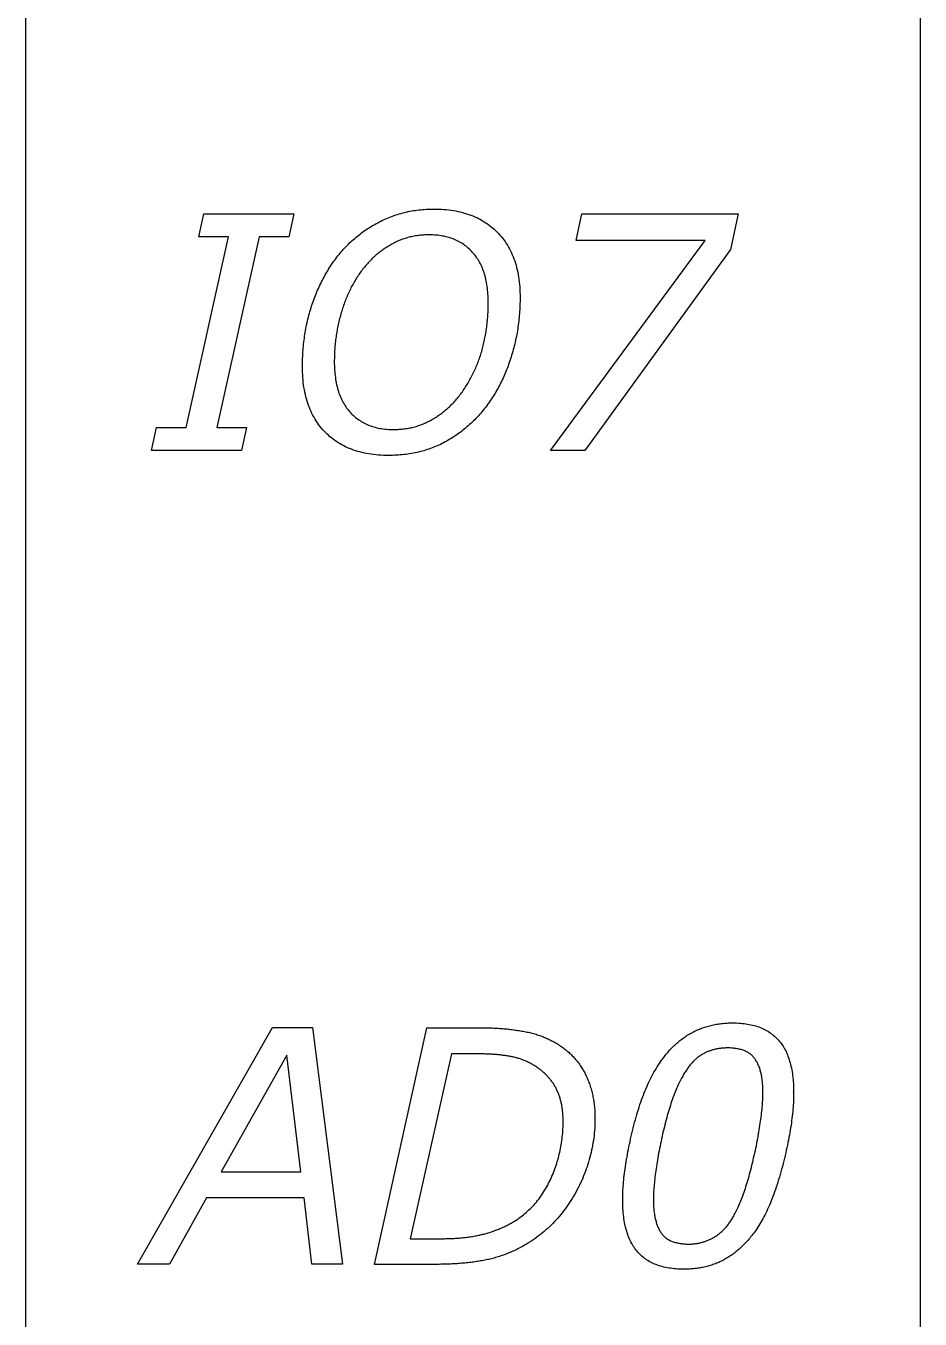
# Model space of a CAD drawing. Extents: x 0.1 to 3.8, y 0.1 to 10.9.
# Drawn here: x 0.062 to 1.938, y 5.494 to 8.206 of the extents above; entities that cross this region are included whole.
import ezdxf

# ---------------------------------------------------------------- set-up
doc = ezdxf.new("R2010")
doc.units = 0
doc.layers.add('CAPA_1', color=7, linetype='CONTINUOUS')

msp = doc.modelspace()

# ---------------------------------------------------------------- linework, layer by layer
at = {"layer": 'CAPA_1', "color": 7}
for points in [[(0.0621, 9.9379), (1.9379, 9.9379), (1.9379, 0.0621), (0.0621, 0.0621)], [(0.5143, 7.3151), (0.3259, 7.3151), (0.3364, 7.3634), (0.3987, 7.3634), (0.4875, 7.7631), (0.4252, 7.7631), (0.4357, 7.8114), (0.6241, 7.8114), (0.6136, 7.7631), (0.5513, 7.7631), (0.4626, 7.3634), (0.5248, 7.3634)], [(1.5401, 7.7371), (1.2348, 7.3151), (1.1623, 7.3151), (1.487, 7.7554), (1.2162, 7.7554), (1.2284, 7.8114), (1.5563, 7.8114)], [(1.0987, 7.6357)], [(0.7263, 5.6086), (0.6622, 5.6086), (0.6462, 5.7482), (0.4412, 5.7482), (0.3632, 5.6086), (0.2965, 5.6086), (0.5794, 6.1049), (0.6631, 6.1049)], [(0.6392, 5.8022), (0.6095, 6.0472), (0.4715, 5.8022)]]:
    msp.add_lwpolyline(points, close=True, dxfattribs=at)
for points in [[(0.8036, 7.7947), (0.807, 7.7965), (0.8104, 7.7981), (0.8138, 7.7997), (0.8172, 7.8013), (0.8207, 7.8027), (0.8241, 7.8042), (0.8276, 7.8055), (0.8312, 7.8069), (0.8347, 7.8081), (0.8382, 7.8093), (0.8418, 7.8105), (0.8454, 7.8116), (0.849, 7.8126), (0.8527, 7.8136), (0.8563, 7.8145), (0.86, 7.8154), (0.8637, 7.8162), (0.8674, 7.817), (0.8712, 7.8177), (0.8749, 7.8183), (0.8787, 7.8189), (0.8825, 7.8194), (0.8863, 7.8199), (0.8902, 7.8203), (0.894, 7.8207), (0.8979, 7.821), (0.9018, 7.8213), (0.9057, 7.8215), (0.9097, 7.8216), (0.9137, 7.8217), (0.9176, 7.8217)], [(0.9176, 7.8217), (0.9231, 7.8217), (0.9284, 7.8215), (0.9337, 7.8213), (0.9389, 7.8209), (0.944, 7.8205), (0.949, 7.8199), (0.954, 7.8192), (0.9589, 7.8185), (0.9637, 7.8176), (0.9684, 7.8167), (0.9731, 7.8156), (0.9777, 7.8145), (0.9822, 7.8132), (0.9867, 7.8119), (0.991, 7.8104), (0.9953, 7.8088), (0.9995, 7.8072), (1.0036, 7.8054), (1.0077, 7.8036), (1.0117, 7.8016), (1.0156, 7.7995), (1.0194, 7.7974), (1.0232, 7.7951), (1.0269, 7.7927), (1.0305, 7.7903), (1.034, 7.7877), (1.0374, 7.7851), (1.0408, 7.7823), (1.0441, 7.7794), (1.0473, 7.7765), (1.0505, 7.7734)], [(0.7168, 7.7234), (0.719, 7.7263), (0.7214, 7.7291), (0.7237, 7.7319), (0.7261, 7.7347), (0.7285, 7.7374), (0.731, 7.74), (0.7335, 7.7427), (0.736, 7.7453), (0.7386, 7.7478), (0.7412, 7.7504), (0.7438, 7.7529), (0.7464, 7.7553), (0.7491, 7.7577), (0.7519, 7.7601), (0.7546, 7.7624), (0.7574, 7.7647), (0.7603, 7.767), (0.7632, 7.7692), (0.7661, 7.7714), (0.769, 7.7736), (0.772, 7.7757), (0.775, 7.7777), (0.778, 7.7798), (0.7811, 7.7818), (0.7842, 7.7837), (0.7874, 7.7857), (0.7906, 7.7876), (0.7938, 7.7894), (0.797, 7.7912), (0.8003, 7.793), (0.8036, 7.7947)], [(0.9077, 7.7674), (0.9048, 7.7674), (0.9019, 7.7674), (0.899, 7.7672), (0.8961, 7.7671), (0.8932, 7.7669), (0.8904, 7.7666), (0.8876, 7.7663), (0.8848, 7.766), (0.882, 7.7656), (0.8792, 7.7652), (0.8765, 7.7647), (0.8737, 7.7642), (0.871, 7.7636), (0.8683, 7.763), (0.8656, 7.7623), (0.863, 7.7616), (0.8603, 7.7608), (0.8577, 7.76), (0.8551, 7.7592), (0.8525, 7.7583), (0.85, 7.7574), (0.8474, 7.7564), (0.8449, 7.7554), (0.8424, 7.7543), (0.8399, 7.7532), (0.8374, 7.752), (0.835, 7.7508), (0.8325, 7.7495), (0.8301, 7.7482), (0.8277, 7.7469), (0.8253, 7.7455)], [(0.9991, 7.7308), (0.9969, 7.7331), (0.9948, 7.7353), (0.9925, 7.7375), (0.9902, 7.7396), (0.9879, 7.7416), (0.9855, 7.7436), (0.983, 7.7455), (0.9805, 7.7473), (0.978, 7.749), (0.9753, 7.7506), (0.9727, 7.7522), (0.9699, 7.7537), (0.9671, 7.7551), (0.9643, 7.7564), (0.9614, 7.7577), (0.9585, 7.7589), (0.9555, 7.76), (0.9524, 7.761), (0.9493, 7.7619), (0.9461, 7.7628), (0.9429, 7.7636), (0.9397, 7.7644), (0.9363, 7.765), (0.9329, 7.7656), (0.9295, 7.7661), (0.926, 7.7665), (0.9225, 7.7668), (0.9189, 7.7671), (0.9152, 7.7673), (0.9115, 7.7674), (0.9077, 7.7674)], [(1.0505, 7.7734), (1.0536, 7.7702), (1.0565, 7.767), (1.0594, 7.7637), (1.0621, 7.7603), (1.0648, 7.7568), (1.0674, 7.7532), (1.0698, 7.7496), (1.0722, 7.7458), (1.0744, 7.742), (1.0766, 7.7381), (1.0786, 7.7341), (1.0806, 7.73), (1.0825, 7.7258), (1.0842, 7.7215), (1.0859, 7.7172), (1.0874, 7.7127), (1.0889, 7.7082), (1.0902, 7.7036), (1.0915, 7.6989), (1.0926, 7.6941), (1.0937, 7.6892), (1.0946, 7.6843), (1.0955, 7.6792), (1.0963, 7.6741), (1.0969, 7.6689), (1.0975, 7.6636), (1.0979, 7.6582), (1.0983, 7.6527), (1.0985, 7.6471), (1.0987, 7.6415), (1.0987, 7.6357)], [(0.8253, 7.7455), (0.823, 7.7441), (0.8206, 7.7426), (0.8183, 7.7411), (0.816, 7.7396), (0.8138, 7.7381), (0.8115, 7.7365), (0.8093, 7.7349), (0.8071, 7.7333), (0.8049, 7.7316), (0.8027, 7.7299), (0.8006, 7.7281), (0.7984, 7.7264), (0.7963, 7.7246), (0.7943, 7.7227), (0.7922, 7.7209), (0.7902, 7.719), (0.7881, 7.717), (0.7861, 7.7151), (0.7842, 7.7131), (0.7822, 7.711), (0.7803, 7.709), (0.7784, 7.7069), (0.7765, 7.7047), (0.7746, 7.7026), (0.7728, 7.7004), (0.7709, 7.6982), (0.7691, 7.6959), (0.7673, 7.6936), (0.7656, 7.6913), (0.7638, 7.6889), (0.7621, 7.6865)], [(1.032, 7.6265), (1.0319, 7.6308), (1.0318, 7.6351), (1.0317, 7.6393), (1.0314, 7.6435), (1.0311, 7.6476), (1.0307, 7.6516), (1.0303, 7.6556), (1.0298, 7.6595), (1.0292, 7.6633), (1.0285, 7.667), (1.0278, 7.6707), (1.027, 7.6744), (1.0262, 7.6779), (1.0253, 7.6814), (1.0243, 7.6849), (1.0232, 7.6882), (1.0221, 7.6915), (1.0209, 7.6948), (1.0196, 7.6979), (1.0183, 7.701), (1.0169, 7.7041), (1.0154, 7.707), (1.0139, 7.7099), (1.0123, 7.7128), (1.0106, 7.7155), (1.0088, 7.7182), (1.007, 7.7209), (1.0051, 7.7235), (1.0032, 7.726), (1.0012, 7.7284), (0.9991, 7.7308)], [(0.6615, 7.6181), (0.6628, 7.6219), (0.6641, 7.6257), (0.6654, 7.6294), (0.6667, 7.6331), (0.6681, 7.6368), (0.6696, 7.6405), (0.671, 7.6441), (0.6725, 7.6477), (0.6741, 7.6513), (0.6756, 7.6548), (0.6772, 7.6584), (0.6789, 7.6619), (0.6806, 7.6653), (0.6823, 7.6688), (0.684, 7.6722), (0.6858, 7.6756), (0.6876, 7.679), (0.6895, 7.6823), (0.6914, 7.6856), (0.6933, 7.6889), (0.6952, 7.6922), (0.6972, 7.6954), (0.6993, 7.6987), (0.7013, 7.7018), (0.7034, 7.705), (0.7056, 7.7081), (0.7077, 7.7113), (0.7099, 7.7143), (0.7122, 7.7174), (0.7145, 7.7204), (0.7168, 7.7234)], [(0.7621, 7.6865), (0.7605, 7.6842), (0.7589, 7.6818), (0.7573, 7.6793), (0.7557, 7.6769), (0.7542, 7.6744), (0.7527, 7.6719), (0.7512, 7.6694), (0.7497, 7.6668), (0.7483, 7.6642), (0.7469, 7.6616), (0.7455, 7.659), (0.7441, 7.6563), (0.7428, 7.6537), (0.7414, 7.651), (0.7402, 7.6482), (0.7389, 7.6455), (0.7376, 7.6427), (0.7364, 7.6399), (0.7352, 7.6371), (0.7341, 7.6342), (0.7329, 7.6314), (0.7318, 7.6285), (0.7307, 7.6255), (0.7296, 7.6226), (0.7286, 7.6196), (0.7276, 7.6166), (0.7266, 7.6136), (0.7256, 7.6105), (0.7247, 7.6075), (0.7237, 7.6044), (0.7228, 7.6012)], [(1.0182, 7.5231), (1.0191, 7.5262), (1.0199, 7.5292), (1.0208, 7.5323), (1.0215, 7.5354), (1.0223, 7.5385), (1.023, 7.5417), (1.0237, 7.5448), (1.0244, 7.548), (1.0251, 7.5512), (1.0257, 7.5544), (1.0263, 7.5577), (1.0268, 7.5609), (1.0273, 7.5642), (1.0278, 7.5675), (1.0283, 7.5708), (1.0288, 7.5741), (1.0292, 7.5775), (1.0296, 7.5808), (1.0299, 7.5842), (1.0302, 7.5877), (1.0305, 7.5911), (1.0308, 7.5945), (1.0311, 7.598), (1.0313, 7.6015), (1.0315, 7.605), (1.0316, 7.6085), (1.0317, 7.6121), (1.0318, 7.6156), (1.0319, 7.6192), (1.032, 7.6228), (1.032, 7.6265)], [(1.0987, 7.6357), (1.0987, 7.6316), (1.0986, 7.6274), (1.0985, 7.6233), (1.0984, 7.6191), (1.0982, 7.615), (1.098, 7.6109), (1.0978, 7.6068), (1.0975, 7.6027), (1.0971, 7.5986), (1.0968, 7.5945), (1.0963, 7.5904), (1.0959, 7.5864), (1.0954, 7.5823), (1.0949, 7.5783), (1.0943, 7.5743), (1.0937, 7.5702), (1.093, 7.5662), (1.0924, 7.5622), (1.0916, 7.5582), (1.0909, 7.5543), (1.0901, 7.5503), (1.0892, 7.5463), (1.0883, 7.5424), (1.0874, 7.5384), (1.0865, 7.5345), (1.0855, 7.5306), (1.0844, 7.5267), (1.0833, 7.5227), (1.0822, 7.5189), (1.0811, 7.515), (1.0799, 7.5111)], [(0.6424, 7.4911), (0.6424, 7.4955), (0.6424, 7.4999), (0.6425, 7.5042), (0.6427, 7.5085), (0.6429, 7.5128), (0.6431, 7.5171), (0.6433, 7.5214), (0.6436, 7.5256), (0.644, 7.5299), (0.6443, 7.5341), (0.6448, 7.5383), (0.6452, 7.5424), (0.6457, 7.5466), (0.6463, 7.5507), (0.6468, 7.5548), (0.6475, 7.5589), (0.6481, 7.563), (0.6488, 7.5671), (0.6496, 7.5711), (0.6503, 7.5751), (0.6511, 7.5791), (0.652, 7.5831), (0.6529, 7.5871), (0.6538, 7.591), (0.6548, 7.5949), (0.6558, 7.5989), (0.6569, 7.6027), (0.658, 7.6066), (0.6591, 7.6105), (0.6603, 7.6143), (0.6615, 7.6181)], [(0.7228, 7.6012), (0.722, 7.5981), (0.7211, 7.595), (0.7203, 7.5918), (0.7195, 7.5887), (0.7188, 7.5856), (0.718, 7.5824), (0.7173, 7.5793), (0.7167, 7.5761), (0.716, 7.5729), (0.7154, 7.5697), (0.7148, 7.5666), (0.7143, 7.5634), (0.7137, 7.5602), (0.7132, 7.557), (0.7128, 7.5538), (0.7123, 7.5506), (0.7119, 7.5473), (0.7115, 7.5441), (0.7112, 7.5409), (0.7108, 7.5376), (0.7105, 7.5344), (0.7103, 7.5312), (0.71, 7.5279), (0.7098, 7.5246), (0.7096, 7.5214), (0.7095, 7.5181), (0.7093, 7.5148), (0.7092, 7.5115), (0.7092, 7.5082), (0.7091, 7.5049), (0.7091, 7.5016)], [(0.9777, 7.4384), (0.9794, 7.4409), (0.9811, 7.4434), (0.9827, 7.4459), (0.9844, 7.4484), (0.986, 7.4509), (0.9876, 7.4535), (0.9891, 7.456), (0.9906, 7.4586), (0.9921, 7.4612), (0.9936, 7.4639), (0.9951, 7.4665), (0.9965, 7.4692), (0.9979, 7.4718), (0.9992, 7.4745), (1.0006, 7.4772), (1.0019, 7.48), (1.0032, 7.4827), (1.0044, 7.4855), (1.0056, 7.4883), (1.0068, 7.4911), (1.008, 7.4939), (1.0092, 7.4968), (1.0103, 7.4996), (1.0114, 7.5025), (1.0124, 7.5054), (1.0135, 7.5083), (1.0145, 7.5112), (1.0155, 7.5142), (1.0164, 7.5171), (1.0173, 7.5201), (1.0182, 7.5231)], [(0.6903, 7.3531), (0.6872, 7.3563), (0.6843, 7.3596), (0.6814, 7.3629), (0.6787, 7.3664), (0.6761, 7.3699), (0.6735, 7.3735), (0.6711, 7.3772), (0.6687, 7.3809), (0.6665, 7.3848), (0.6643, 7.3887), (0.6623, 7.3928), (0.6603, 7.3969), (0.6585, 7.4011), (0.6568, 7.4054), (0.6551, 7.4097), (0.6536, 7.4142), (0.6521, 7.4187), (0.6508, 7.4233), (0.6495, 7.428), (0.6484, 7.4328), (0.6473, 7.4377), (0.6464, 7.4427), (0.6455, 7.4477), (0.6448, 7.4528), (0.6441, 7.4581), (0.6436, 7.4634), (0.6432, 7.4687), (0.6428, 7.4742), (0.6426, 7.4798), (0.6424, 7.4854), (0.6424, 7.4911)], [(0.7091, 7.5016), (0.7091, 7.4972), (0.7092, 7.4929), (0.7094, 7.4886), (0.7096, 7.4844), (0.7099, 7.4803), (0.7103, 7.4762), (0.7108, 7.4722), (0.7113, 7.4683), (0.7118, 7.4644), (0.7125, 7.4606), (0.7132, 7.4569), (0.714, 7.4532), (0.7148, 7.4496), (0.7157, 7.4461), (0.7167, 7.4426), (0.7178, 7.4392), (0.7189, 7.4358), (0.7201, 7.4326), (0.7213, 7.4294), (0.7227, 7.4262), (0.724, 7.4231), (0.7255, 7.4201), (0.727, 7.4172), (0.7286, 7.4143), (0.7303, 7.4115), (0.732, 7.4087), (0.7338, 7.406), (0.7357, 7.4034), (0.7376, 7.4009), (0.7396, 7.3984), (0.7417, 7.396)], [(1.0799, 7.5111), (1.0787, 7.5072), (1.0774, 7.5034), (1.0761, 7.4996), (1.0748, 7.4959), (1.0735, 7.4921), (1.0721, 7.4884), (1.0706, 7.4847), (1.0692, 7.4811), (1.0677, 7.4775), (1.0662, 7.4739), (1.0646, 7.4703), (1.063, 7.4668), (1.0614, 7.4633), (1.0597, 7.4598), (1.058, 7.4564), (1.0562, 7.453), (1.0545, 7.4496), (1.0527, 7.4463), (1.0508, 7.4429), (1.0489, 7.4397), (1.047, 7.4364), (1.0451, 7.4332), (1.0431, 7.43), (1.041, 7.4268), (1.039, 7.4237), (1.0369, 7.4205), (1.0348, 7.4175), (1.0326, 7.4144), (1.0304, 7.4114), (1.0282, 7.4084), (1.0259, 7.4054)], [(0.9154, 7.381), (0.9178, 7.3824), (0.9201, 7.3838), (0.9225, 7.3853), (0.9248, 7.3868), (0.927, 7.3883), (0.9293, 7.3899), (0.9315, 7.3915), (0.9337, 7.3931), (0.9359, 7.3947), (0.9381, 7.3964), (0.9402, 7.3981), (0.9423, 7.3999), (0.9444, 7.4016), (0.9465, 7.4034), (0.9485, 7.4053), (0.9505, 7.4071), (0.9525, 7.409), (0.9544, 7.4109), (0.9564, 7.4129), (0.9583, 7.4148), (0.9602, 7.4169), (0.962, 7.4189), (0.9639, 7.421), (0.9657, 7.4231), (0.9675, 7.4252), (0.9692, 7.4273), (0.971, 7.4295), (0.9727, 7.4317), (0.9744, 7.434), (0.976, 7.4363), (0.9777, 7.4386)], [(0.9777, 7.4386), (0.9777, 7.4384)], [(1.0259, 7.4054), (1.0235, 7.4024), (1.0211, 7.3995), (1.0187, 7.3965), (1.0163, 7.3936), (1.0138, 7.3908), (1.0113, 7.388), (1.0087, 7.3852), (1.0061, 7.3825), (1.0035, 7.3798), (1.0009, 7.3772), (0.9982, 7.3746), (0.9955, 7.3721), (0.9928, 7.3695), (0.99, 7.3671), (0.9872, 7.3646), (0.9844, 7.3623), (0.9816, 7.3599), (0.9787, 7.3576), (0.9758, 7.3554), (0.9728, 7.3531), (0.9698, 7.351), (0.9668, 7.3488), (0.9638, 7.3467), (0.9607, 7.3447), (0.9576, 7.3427), (0.9545, 7.3407), (0.9513, 7.3388), (0.9481, 7.3369), (0.9449, 7.335), (0.9417, 7.3332), (0.9384, 7.3315)], [(0.7417, 7.396), (0.7438, 7.3936), (0.746, 7.3914), (0.7483, 7.3892), (0.7506, 7.3871), (0.753, 7.3851), (0.7554, 7.3831), (0.7579, 7.3813), (0.7604, 7.3795), (0.763, 7.3778), (0.7656, 7.3761), (0.7683, 7.3746), (0.7711, 7.3731), (0.7739, 7.3717), (0.7767, 7.3703), (0.7796, 7.3691), (0.7826, 7.3679), (0.7856, 7.3668), (0.7887, 7.3657), (0.7918, 7.3648), (0.795, 7.3639), (0.7983, 7.3631), (0.8015, 7.3624), (0.8049, 7.3617), (0.8083, 7.3612), (0.8118, 7.3607), (0.8153, 7.3602), (0.8188, 7.3599), (0.8225, 7.3596), (0.8261, 7.3594), (0.8299, 7.3593), (0.8336, 7.3593)], [(0.8336, 7.3593), (0.8365, 7.3593), (0.8394, 7.3594), (0.8423, 7.3595), (0.8451, 7.3597), (0.848, 7.3599), (0.8508, 7.3601), (0.8536, 7.3604), (0.8563, 7.3607), (0.8591, 7.3611), (0.8618, 7.3615), (0.8646, 7.362), (0.8673, 7.3625), (0.87, 7.3631), (0.8726, 7.3637), (0.8753, 7.3644), (0.8779, 7.3651), (0.8805, 7.3658), (0.8831, 7.3666), (0.8857, 7.3674), (0.8883, 7.3683), (0.8908, 7.3692), (0.8934, 7.3702), (0.8959, 7.3712), (0.8984, 7.3723), (0.9009, 7.3734), (0.9033, 7.3745), (0.9058, 7.3757), (0.9082, 7.377), (0.9106, 7.3782), (0.913, 7.3796), (0.9154, 7.381)], [(0.8231, 7.3048), (0.8177, 7.3049), (0.8123, 7.305), (0.807, 7.3053), (0.8018, 7.3056), (0.7967, 7.3061), (0.7916, 7.3066), (0.7866, 7.3073), (0.7817, 7.308), (0.7769, 7.3089), (0.7722, 7.3098), (0.7675, 7.3109), (0.7629, 7.3121), (0.7584, 7.3133), (0.7539, 7.3147), (0.7496, 7.3161), (0.7453, 7.3177), (0.7411, 7.3193), (0.7369, 7.3211), (0.7329, 7.323), (0.7289, 7.3249), (0.725, 7.327), (0.7212, 7.3291), (0.7174, 7.3314), (0.7138, 7.3338), (0.7102, 7.3362), (0.7067, 7.3388), (0.7032, 7.3415), (0.6999, 7.3442), (0.6966, 7.3471), (0.6934, 7.3501), (0.6903, 7.3531)], [(0.9384, 7.3315), (0.9351, 7.3298), (0.9317, 7.3281), (0.9284, 7.3266), (0.925, 7.325), (0.9216, 7.3236), (0.9181, 7.3222), (0.9147, 7.3208), (0.9112, 7.3195), (0.9076, 7.3182), (0.9041, 7.317), (0.9005, 7.3159), (0.8969, 7.3148), (0.8932, 7.3138), (0.8896, 7.3128), (0.8859, 7.3119), (0.8822, 7.3111), (0.8784, 7.3102), (0.8746, 7.3095), (0.8708, 7.3088), (0.867, 7.3082), (0.8632, 7.3076), (0.8593, 7.3071), (0.8554, 7.3066), (0.8514, 7.3062), (0.8475, 7.3058), (0.8435, 7.3055), (0.8395, 7.3053), (0.8354, 7.3051), (0.8313, 7.3049), (0.8272, 7.3048), (0.8231, 7.3048)], [(0.9218, 5.6084), (0.7934, 5.6084), (0.9033, 6.1047), (1.0138, 6.1047)], [(1.0138, 6.1047), (1.0171, 6.1047), (1.0204, 6.1047), (1.0237, 6.1046), (1.027, 6.1046), (1.0302, 6.1045), (1.0334, 6.1044), (1.0367, 6.1043), (1.0398, 6.1042), (1.043, 6.104), (1.0462, 6.1039), (1.0493, 6.1037), (1.0524, 6.1035), (1.0555, 6.1033), (1.0586, 6.103), (1.0617, 6.1028), (1.0647, 6.1025), (1.0677, 6.1023), (1.0707, 6.102), (1.0737, 6.1016), (1.0767, 6.1013), (1.0796, 6.101), (1.0825, 6.1006), (1.0854, 6.1002), (1.0883, 6.0998), (1.0912, 6.0994), (1.094, 6.099), (1.0969, 6.0985), (1.0997, 6.098), (1.1025, 6.0976), (1.1052, 6.0971), (1.108, 6.0965)], [(1.4612, 6.0954), (1.4636, 6.0967), (1.466, 6.0978), (1.4684, 6.099), (1.4709, 6.1001), (1.4734, 6.1012), (1.4759, 6.1022), (1.4784, 6.1032), (1.4809, 6.1041), (1.4835, 6.105), (1.4861, 6.1059), (1.4887, 6.1067), (1.4913, 6.1075), (1.4939, 6.1082), (1.4966, 6.1089), (1.4993, 6.1096), (1.502, 6.1102), (1.5047, 6.1108), (1.5074, 6.1113), (1.5102, 6.1118), (1.513, 6.1123), (1.5158, 6.1127), (1.5186, 6.1131), (1.5214, 6.1135), (1.5243, 6.1138), (1.5272, 6.114), (1.5301, 6.1142), (1.533, 6.1144), (1.5359, 6.1146), (1.5389, 6.1147), (1.5419, 6.1147), (1.5449, 6.1147)], [(1.5449, 6.1147), (1.549, 6.1147), (1.553, 6.1146), (1.557, 6.1144), (1.561, 6.1141), (1.5648, 6.1138), (1.5686, 6.1134), (1.5723, 6.1129), (1.576, 6.1123), (1.5795, 6.1117), (1.583, 6.111), (1.5865, 6.1102), (1.5899, 6.1093), (1.5932, 6.1083), (1.5964, 6.1073), (1.5996, 6.1062), (1.6027, 6.1051), (1.6057, 6.1038), (1.6087, 6.1025), (1.6116, 6.1011), (1.6144, 6.0996), (1.6172, 6.0981), (1.6198, 6.0964), (1.6225, 6.0947), (1.625, 6.0929), (1.6275, 6.0911), (1.6299, 6.0892), (1.6323, 6.0872), (1.6346, 6.0851), (1.6368, 6.0829), (1.6389, 6.0807), (1.641, 6.0784)], [(1.108, 6.0965), (1.1107, 6.0961), (1.1135, 6.0955), (1.1162, 6.095), (1.1189, 6.0944), (1.1216, 6.0938), (1.1243, 6.0931), (1.1269, 6.0924), (1.1296, 6.0917), (1.1322, 6.0909), (1.1348, 6.0901), (1.1374, 6.0892), (1.14, 6.0884), (1.1426, 6.0874), (1.1451, 6.0865), (1.1477, 6.0855), (1.1502, 6.0844), (1.1527, 6.0834), (1.1552, 6.0823), (1.1577, 6.0811), (1.1601, 6.08), (1.1626, 6.0787), (1.165, 6.0775), (1.1674, 6.0762), (1.1698, 6.0749), (1.1722, 6.0735), (1.1746, 6.0721), (1.1769, 6.0707), (1.1793, 6.0692), (1.1816, 6.0677), (1.1839, 6.0661), (1.1862, 6.0646)], [(1.3957, 6.0365), (1.3976, 6.039), (1.3995, 6.0416), (1.4014, 6.044), (1.4033, 6.0465), (1.4052, 6.0489), (1.4071, 6.0512), (1.4091, 6.0535), (1.4111, 6.0557), (1.4131, 6.058), (1.4151, 6.0601), (1.4171, 6.0622), (1.4192, 6.0643), (1.4212, 6.0664), (1.4233, 6.0683), (1.4254, 6.0703), (1.4275, 6.0722), (1.4296, 6.074), (1.4318, 6.0759), (1.4339, 6.0776), (1.4361, 6.0794), (1.4383, 6.081), (1.4405, 6.0827), (1.4428, 6.0843), (1.445, 6.0858), (1.4473, 6.0873), (1.4495, 6.0888), (1.4518, 6.0902), (1.4541, 6.0916), (1.4565, 6.0929), (1.4588, 6.0942), (1.4612, 6.0954)], [(1.641, 6.0784), (1.643, 6.076), (1.6449, 6.0736), (1.6468, 6.0711), (1.6486, 6.0685), (1.6504, 6.0658), (1.652, 6.0631), (1.6536, 6.0602), (1.6552, 6.0573), (1.6567, 6.0543), (1.6581, 6.0513), (1.6594, 6.0481), (1.6607, 6.0449), (1.6619, 6.0416), (1.6631, 6.0383), (1.6642, 6.0348), (1.6652, 6.0313), (1.6661, 6.0277), (1.667, 6.024), (1.6679, 6.0202), (1.6686, 6.0164), (1.6693, 6.0125), (1.6699, 6.0085), (1.6705, 6.0044), (1.671, 6.0003), (1.6714, 5.996), (1.6718, 5.9917), (1.6721, 5.9874), (1.6723, 5.9829), (1.6725, 5.9784), (1.6726, 5.9737), (1.6726, 5.969)], [(1.0074, 6.0498), (0.9547, 6.0498), (0.8685, 5.6622), (0.9346, 5.6622)], [(1.0818, 6.0437), (1.0799, 6.0441), (1.0779, 6.0445), (1.076, 6.0448), (1.0739, 6.0452), (1.0719, 6.0455), (1.0698, 6.0458), (1.0677, 6.0462), (1.0656, 6.0465), (1.0634, 6.0467), (1.0612, 6.047), (1.059, 6.0473), (1.0567, 6.0475), (1.0544, 6.0478), (1.0521, 6.048), (1.0497, 6.0482), (1.0473, 6.0484), (1.0449, 6.0486), (1.0424, 6.0488), (1.0399, 6.0489), (1.0374, 6.0491), (1.0348, 6.0492), (1.0322, 6.0493), (1.0296, 6.0494), (1.0269, 6.0495), (1.0242, 6.0496), (1.0215, 6.0497), (1.0187, 6.0497), (1.0159, 6.0498), (1.0131, 6.0498), (1.0103, 6.0498), (1.0074, 6.0498)], [(1.1862, 6.0646), (1.1884, 6.063), (1.1905, 6.0614), (1.1926, 6.0598), (1.1947, 6.0582), (1.1967, 6.0565), (1.1987, 6.0548), (1.2007, 6.0531), (1.2026, 6.0514), (1.2045, 6.0496), (1.2064, 6.0477), (1.2082, 6.0459), (1.21, 6.044), (1.2118, 6.0421), (1.2135, 6.0402), (1.2152, 6.0382), (1.2169, 6.0362), (1.2185, 6.0342), (1.2201, 6.0321), (1.2217, 6.03), (1.2233, 6.0279), (1.2248, 6.0257), (1.2262, 6.0236), (1.2277, 6.0213), (1.2291, 6.0191), (1.2304, 6.0168), (1.2318, 6.0145), (1.2331, 6.0122), (1.2343, 6.0098), (1.2356, 6.0074), (1.2368, 6.005), (1.238, 6.0025)], [(1.5343, 6.0623), (1.5323, 6.0623), (1.5304, 6.0622), (1.5284, 6.0621), (1.5265, 6.062), (1.5246, 6.0619), (1.5227, 6.0617), (1.5208, 6.0616), (1.519, 6.0613), (1.5171, 6.0611), (1.5153, 6.0608), (1.5134, 6.0605), (1.5116, 6.0602), (1.5098, 6.0598), (1.5081, 6.0594), (1.5063, 6.059), (1.5045, 6.0585), (1.5028, 6.0581), (1.5011, 6.0576), (1.4994, 6.057), (1.4977, 6.0564), (1.496, 6.0558), (1.4943, 6.0552), (1.4927, 6.0546), (1.4911, 6.0539), (1.4894, 6.0532), (1.4878, 6.0524), (1.4862, 6.0517), (1.4847, 6.0509), (1.4831, 6.05), (1.4816, 6.0492), (1.48, 6.0483)], [(1.5918, 6.0386), (1.5907, 6.0401), (1.5896, 6.0415), (1.5885, 6.0429), (1.5873, 6.0443), (1.586, 6.0456), (1.5847, 6.0469), (1.5833, 6.0481), (1.5819, 6.0492), (1.5804, 6.0503), (1.5788, 6.0514), (1.5772, 6.0524), (1.5756, 6.0534), (1.5739, 6.0543), (1.5722, 6.0551), (1.5704, 6.056), (1.5685, 6.0567), (1.5666, 6.0574), (1.5646, 6.0581), (1.5626, 6.0587), (1.5606, 6.0593), (1.5584, 6.0598), (1.5563, 6.0603), (1.554, 6.0607), (1.5518, 6.0611), (1.5494, 6.0614), (1.547, 6.0617), (1.5446, 6.0619), (1.5421, 6.062), (1.5396, 6.0622), (1.537, 6.0622), (1.5343, 6.0623)], [(1.137, 6.0197), (1.1354, 6.0208), (1.1337, 6.022), (1.132, 6.0231), (1.1303, 6.0241), (1.1286, 6.0252), (1.1269, 6.0262), (1.1252, 6.0272), (1.1235, 6.0282), (1.1217, 6.0291), (1.12, 6.03), (1.1182, 6.0309), (1.1165, 6.0318), (1.1147, 6.0327), (1.113, 6.0335), (1.1112, 6.0343), (1.1094, 6.0351), (1.1076, 6.0358), (1.1058, 6.0365), (1.104, 6.0372), (1.1022, 6.0379), (1.1004, 6.0386), (1.0986, 6.0392), (1.0967, 6.0398), (1.0949, 6.0404), (1.093, 6.0409), (1.0912, 6.0414), (1.0893, 6.0419), (1.0874, 6.0424), (1.0856, 6.0429), (1.0837, 6.0433), (1.0818, 6.0437)], [(1.336, 5.8942), (1.3375, 5.9), (1.3389, 5.9057), (1.3405, 5.9114), (1.342, 5.9169), (1.3436, 5.9224), (1.3452, 5.9278), (1.3469, 5.9331), (1.3485, 5.9384), (1.3502, 5.9435), (1.352, 5.9486), (1.3537, 5.9536), (1.3555, 5.9585), (1.3574, 5.9634), (1.3592, 5.9681), (1.3611, 5.9728), (1.3631, 5.9774), (1.365, 5.9819), (1.367, 5.9863), (1.369, 5.9907), (1.3711, 5.9949), (1.3732, 5.9991), (1.3753, 6.0032), (1.3774, 6.0072), (1.3796, 6.0112), (1.3818, 6.015), (1.3841, 6.0188), (1.3863, 6.0225), (1.3886, 6.0261), (1.391, 6.0297), (1.3933, 6.0331), (1.3957, 6.0365)], [(1.48, 6.0483), (1.4785, 6.0473), (1.477, 6.0464), (1.4755, 6.0454), (1.4741, 6.0443), (1.4726, 6.0432), (1.4711, 6.0421), (1.4697, 6.0409), (1.4682, 6.0396), (1.4668, 6.0383), (1.4654, 6.037), (1.464, 6.0357), (1.4625, 6.0342), (1.4611, 6.0328), (1.4597, 6.0313), (1.4584, 6.0297), (1.457, 6.0281), (1.4556, 6.0265), (1.4542, 6.0248), (1.4529, 6.0231), (1.4515, 6.0213), (1.4502, 6.0195), (1.4489, 6.0177), (1.4475, 6.0158), (1.4462, 6.0138), (1.4449, 6.0118), (1.4436, 6.0098), (1.4423, 6.0077), (1.441, 6.0056), (1.4398, 6.0034), (1.4385, 6.0012), (1.4372, 5.9989)], [(1.6081, 5.9702), (1.6081, 5.9731), (1.608, 5.9759), (1.6079, 5.9787), (1.6078, 5.9814), (1.6077, 5.9841), (1.6075, 5.9867), (1.6073, 5.9893), (1.607, 5.9919), (1.6067, 5.9944), (1.6064, 5.9968), (1.606, 5.9993), (1.6056, 6.0016), (1.6052, 6.004), (1.6048, 6.0063), (1.6043, 6.0085), (1.6037, 6.0107), (1.6032, 6.0129), (1.6026, 6.015), (1.602, 6.0171), (1.6013, 6.0191), (1.6006, 6.0211), (1.5999, 6.023), (1.5991, 6.0249), (1.5983, 6.0268), (1.5975, 6.0286), (1.5966, 6.0304), (1.5957, 6.0321), (1.5948, 6.0338), (1.5938, 6.0354), (1.5928, 6.037), (1.5918, 6.0386)], [(1.176, 5.9737), (1.1752, 5.9755), (1.1743, 5.9773), (1.1734, 5.979), (1.1725, 5.9807), (1.1715, 5.9824), (1.1705, 5.9841), (1.1695, 5.9857), (1.1685, 5.9874), (1.1674, 5.989), (1.1664, 5.9906), (1.1652, 5.9922), (1.1641, 5.9937), (1.1629, 5.9953), (1.1617, 5.9968), (1.1605, 5.9983), (1.1592, 5.9998), (1.158, 6.0013), (1.1566, 6.0027), (1.1553, 6.0041), (1.1539, 6.0055), (1.1525, 6.0069), (1.1511, 6.0083), (1.1497, 6.0096), (1.1482, 6.011), (1.1467, 6.0123), (1.1451, 6.0135), (1.1436, 6.0148), (1.142, 6.0161), (1.1404, 6.0173), (1.1387, 6.0185), (1.137, 6.0197)], [(1.238, 6.0025), (1.2391, 6.0001), (1.2402, 5.9976), (1.2412, 5.9951), (1.2423, 5.9925), (1.2433, 5.99), (1.2442, 5.9874), (1.2451, 5.9847), (1.246, 5.9821), (1.2468, 5.9794), (1.2476, 5.9767), (1.2484, 5.974), (1.2491, 5.9712), (1.2498, 5.9684), (1.2505, 5.9656), (1.2511, 5.9628), (1.2516, 5.9599), (1.2522, 5.9571), (1.2527, 5.9541), (1.2532, 5.9512), (1.2536, 5.9482), (1.254, 5.9452), (1.2543, 5.9422), (1.2546, 5.9392), (1.2549, 5.9361), (1.2552, 5.933), (1.2554, 5.9299), (1.2555, 5.9267), (1.2557, 5.9236), (1.2558, 5.9204), (1.2558, 5.9171), (1.2558, 5.9139)], [(1.4372, 5.9989), (1.4358, 5.9962), (1.4344, 5.9935), (1.4329, 5.9906), (1.4315, 5.9877), (1.4301, 5.9847), (1.4287, 5.9816), (1.4273, 5.9784), (1.426, 5.9751), (1.4246, 5.9717), (1.4232, 5.9683), (1.4219, 5.9648), (1.4205, 5.9612), (1.4192, 5.9575), (1.4179, 5.9537), (1.4166, 5.9498), (1.4153, 5.9459), (1.414, 5.9419), (1.4127, 5.9377), (1.4114, 5.9335), (1.4101, 5.9293), (1.4088, 5.9249), (1.4076, 5.9204), (1.4063, 5.9159), (1.4051, 5.9113), (1.4039, 5.9066), (1.4027, 5.9018), (1.4014, 5.8969), (1.4002, 5.892), (1.399, 5.8869), (1.3978, 5.8818), (1.3967, 5.8766)], [(1.1891, 5.9084), (1.1891, 5.9109), (1.189, 5.9133), (1.189, 5.9157), (1.1889, 5.9181), (1.1887, 5.9204), (1.1886, 5.9227), (1.1884, 5.9251), (1.1882, 5.9273), (1.188, 5.9296), (1.1877, 5.9318), (1.1874, 5.9341), (1.1871, 5.9363), (1.1868, 5.9384), (1.1864, 5.9406), (1.186, 5.9427), (1.1856, 5.9448), (1.1852, 5.9469), (1.1847, 5.949), (1.1842, 5.951), (1.1836, 5.953), (1.1831, 5.955), (1.1825, 5.957), (1.1819, 5.9589), (1.1812, 5.9609), (1.1806, 5.9628), (1.1799, 5.9646), (1.1792, 5.9665), (1.1784, 5.9683), (1.1776, 5.9702), (1.1768, 5.9719), (1.176, 5.9737)], [(1.5899, 5.8368), (1.591, 5.842), (1.5922, 5.8472), (1.5932, 5.8523), (1.5943, 5.8573), (1.5953, 5.8623), (1.5962, 5.8672), (1.5972, 5.872), (1.5981, 5.8768), (1.5989, 5.8815), (1.5997, 5.8862), (1.6005, 5.8908), (1.6012, 5.8954), (1.6019, 5.8998), (1.6026, 5.9043), (1.6032, 5.9086), (1.6038, 5.9129), (1.6044, 5.9172), (1.6049, 5.9213), (1.6054, 5.9255), (1.6058, 5.9295), (1.6062, 5.9335), (1.6065, 5.9374), (1.6069, 5.9413), (1.6072, 5.9451), (1.6074, 5.9489), (1.6076, 5.9526), (1.6078, 5.9562), (1.6079, 5.9598), (1.608, 5.9633), (1.6081, 5.9667), (1.6081, 5.9701)], [(1.6081, 5.9701), (1.6081, 5.9702)], [(1.6726, 5.9692), (1.6726, 5.9649), (1.6725, 5.9606), (1.6724, 5.9562), (1.6722, 5.9518), (1.672, 5.9473), (1.6717, 5.9428), (1.6714, 5.9382), (1.671, 5.9336), (1.6706, 5.9289), (1.6701, 5.9242), (1.6696, 5.9195), (1.6691, 5.9146), (1.6684, 5.9098), (1.6678, 5.9049), (1.6671, 5.8999), (1.6663, 5.8949), (1.6655, 5.8898), (1.6646, 5.8847), (1.6637, 5.8796), (1.6628, 5.8744), (1.6617, 5.8691), (1.6607, 5.8638), (1.6596, 5.8585), (1.6584, 5.8531), (1.6572, 5.8476), (1.656, 5.8421), (1.6547, 5.8366), (1.6533, 5.831), (1.6519, 5.8253), (1.6505, 5.8196), (1.649, 5.8139)], [(1.6726, 5.969), (1.6726, 5.9692)], [(1.2558, 5.9146), (1.2558, 5.9093), (1.2557, 5.9041), (1.2555, 5.8989), (1.2552, 5.8937), (1.2548, 5.8886), (1.2544, 5.8834), (1.2538, 5.8783), (1.2532, 5.8732), (1.2525, 5.8681), (1.2517, 5.863), (1.2508, 5.8579), (1.2499, 5.8529), (1.2489, 5.8479), (1.2478, 5.8429), (1.2466, 5.8379), (1.2453, 5.8329), (1.2439, 5.828), (1.2425, 5.823), (1.241, 5.8181), (1.2394, 5.8132), (1.2377, 5.8084), (1.2359, 5.8035), (1.234, 5.7987), (1.2321, 5.7938), (1.2301, 5.789), (1.228, 5.7842), (1.2258, 5.7795), (1.2235, 5.7747), (1.2212, 5.77), (1.2187, 5.7653), (1.2162, 5.7606)], [(1.2558, 5.9139), (1.2558, 5.9146)], [(1.1623, 5.7857), (1.164, 5.7895), (1.1656, 5.7932), (1.1672, 5.797), (1.1687, 5.8008), (1.1702, 5.8046), (1.1716, 5.8084), (1.173, 5.8123), (1.1743, 5.8161), (1.1756, 5.82), (1.1768, 5.8239), (1.1779, 5.8278), (1.179, 5.8317), (1.18, 5.8356), (1.181, 5.8395), (1.1819, 5.8435), (1.1828, 5.8474), (1.1836, 5.8514), (1.1844, 5.8554), (1.1851, 5.8594), (1.1857, 5.8635), (1.1863, 5.8675), (1.1868, 5.8716), (1.1873, 5.8756), (1.1877, 5.8797), (1.1881, 5.8838), (1.1884, 5.8879), (1.1886, 5.892), (1.1888, 5.8962), (1.189, 5.9003), (1.1891, 5.9045), (1.1891, 5.9087)], [(1.1891, 5.9087), (1.1891, 5.9084)], [(1.314, 5.7438), (1.314, 5.7477), (1.314, 5.7517), (1.3142, 5.7557), (1.3143, 5.7598), (1.3145, 5.7639), (1.3148, 5.7681), (1.3151, 5.7724), (1.3154, 5.7767), (1.3158, 5.7811), (1.3163, 5.7856), (1.3167, 5.7901), (1.3173, 5.7947), (1.3178, 5.7993), (1.3185, 5.8041), (1.3191, 5.8088), (1.3198, 5.8137), (1.3206, 5.8186), (1.3214, 5.8236), (1.3222, 5.8286), (1.3231, 5.8337), (1.3241, 5.8389), (1.3251, 5.8441), (1.3261, 5.8494), (1.3272, 5.8548), (1.3283, 5.8602), (1.3295, 5.8657), (1.3307, 5.8713), (1.3319, 5.8769), (1.3332, 5.8826), (1.3346, 5.8883), (1.336, 5.8942)], [(1.3967, 5.8766), (1.3955, 5.8714), (1.3944, 5.8663), (1.3933, 5.8612), (1.3923, 5.8562), (1.3913, 5.8512), (1.3903, 5.8463), (1.3894, 5.8415), (1.3885, 5.8367), (1.3876, 5.832), (1.3868, 5.8273), (1.386, 5.8227), (1.3853, 5.8181), (1.3846, 5.8136), (1.3839, 5.8092), (1.3833, 5.8048), (1.3827, 5.8005), (1.3822, 5.7963), (1.3817, 5.7921), (1.3812, 5.788), (1.3808, 5.7839), (1.3804, 5.7799), (1.38, 5.7759), (1.3797, 5.772), (1.3794, 5.7682), (1.3791, 5.7644), (1.3789, 5.7607), (1.3788, 5.757), (1.3786, 5.7534), (1.3785, 5.7499), (1.3785, 5.7464), (1.3785, 5.7429)], [(1.5493, 5.7141), (1.5508, 5.7169), (1.5522, 5.7197), (1.5536, 5.7226), (1.555, 5.7255), (1.5564, 5.7286), (1.5578, 5.7317), (1.5592, 5.735), (1.5606, 5.7383), (1.562, 5.7417), (1.5633, 5.7451), (1.5647, 5.7487), (1.566, 5.7523), (1.5673, 5.756), (1.5687, 5.7598), (1.57, 5.7637), (1.5713, 5.7676), (1.5726, 5.7717), (1.5739, 5.7758), (1.5752, 5.78), (1.5764, 5.7843), (1.5777, 5.7886), (1.579, 5.7931), (1.5802, 5.7976), (1.5814, 5.8022), (1.5827, 5.8069), (1.5839, 5.8117), (1.5851, 5.8165), (1.5863, 5.8215), (1.5875, 5.8265), (1.5887, 5.8316), (1.5899, 5.8368)], [(1.649, 5.8139), (1.6474, 5.8082), (1.6459, 5.8026), (1.6443, 5.797), (1.6428, 5.7916), (1.6411, 5.7862), (1.6395, 5.7809), (1.6378, 5.7757), (1.6362, 5.7706), (1.6345, 5.7655), (1.6327, 5.7606), (1.631, 5.7557), (1.6292, 5.751), (1.6274, 5.7463), (1.6256, 5.7417), (1.6237, 5.7372), (1.6218, 5.7327), (1.6199, 5.7284), (1.618, 5.7241), (1.6161, 5.72), (1.6141, 5.7159), (1.6121, 5.7119), (1.6101, 5.708), (1.608, 5.7041), (1.606, 5.7004), (1.6039, 5.6967), (1.6018, 5.6932), (1.5996, 5.6897), (1.5975, 5.6863), (1.5953, 5.683), (1.5931, 5.6797), (1.5908, 5.6766)], [(1.084, 5.6973), (1.0873, 5.6993), (1.0906, 5.7014), (1.0937, 5.7035), (1.0969, 5.7057), (1.1, 5.7079), (1.103, 5.7102), (1.106, 5.7126), (1.1089, 5.715), (1.1118, 5.7174), (1.1146, 5.7199), (1.1174, 5.7225), (1.1201, 5.7251), (1.1228, 5.7278), (1.1254, 5.7305), (1.128, 5.7333), (1.1305, 5.7362), (1.133, 5.7391), (1.1354, 5.7421), (1.1378, 5.7451), (1.1401, 5.7481), (1.1424, 5.7513), (1.1446, 5.7545), (1.1468, 5.7577), (1.1489, 5.761), (1.151, 5.7644), (1.153, 5.7678), (1.1549, 5.7713), (1.1568, 5.7748), (1.1587, 5.7784), (1.1605, 5.782), (1.1623, 5.7857)], [(1.2162, 5.7606), (1.2136, 5.7559), (1.211, 5.7513), (1.2083, 5.7468), (1.2055, 5.7424), (1.2027, 5.738), (1.1998, 5.7337), (1.1969, 5.7294), (1.1939, 5.7253), (1.1908, 5.7212), (1.1877, 5.7171), (1.1845, 5.7132), (1.1812, 5.7093), (1.1779, 5.7054), (1.1745, 5.7017), (1.1711, 5.698), (1.1676, 5.6944), (1.1641, 5.6908), (1.1604, 5.6873), (1.1568, 5.6839), (1.153, 5.6806), (1.1492, 5.6773), (1.1454, 5.6741), (1.1415, 5.6709), (1.1375, 5.6679), (1.1335, 5.6648), (1.1294, 5.6619), (1.1252, 5.659), (1.121, 5.6562), (1.1167, 5.6535), (1.1124, 5.6508), (1.108, 5.6483)], [(1.3456, 5.6342), (1.3436, 5.6365), (1.3416, 5.639), (1.3397, 5.6415), (1.3379, 5.6441), (1.3362, 5.6468), (1.3345, 5.6495), (1.3329, 5.6524), (1.3314, 5.6553), (1.3299, 5.6582), (1.3285, 5.6613), (1.3271, 5.6645), (1.3258, 5.6677), (1.3246, 5.671), (1.3235, 5.6744), (1.3224, 5.6778), (1.3214, 5.6814), (1.3204, 5.685), (1.3195, 5.6887), (1.3187, 5.6924), (1.3179, 5.6963), (1.3172, 5.7002), (1.3166, 5.7042), (1.3161, 5.7083), (1.3156, 5.7125), (1.3151, 5.7167), (1.3148, 5.7211), (1.3145, 5.7255), (1.3143, 5.7299), (1.3141, 5.7345), (1.314, 5.7391), (1.314, 5.7438)], [(1.3785, 5.7429), (1.3785, 5.7401), (1.3785, 5.7373), (1.3786, 5.7345), (1.3787, 5.7318), (1.3789, 5.7291), (1.3791, 5.7265), (1.3793, 5.7239), (1.3795, 5.7213), (1.3798, 5.7188), (1.3801, 5.7163), (1.3805, 5.7139), (1.3809, 5.7115), (1.3813, 5.7092), (1.3817, 5.7069), (1.3822, 5.7046), (1.3827, 5.7024), (1.3833, 5.7003), (1.3839, 5.6982), (1.3845, 5.6961), (1.3851, 5.6941), (1.3858, 5.6921), (1.3865, 5.6901), (1.3873, 5.6882), (1.388, 5.6864), (1.3889, 5.6846), (1.3897, 5.6828), (1.3906, 5.6811), (1.3915, 5.6794), (1.3924, 5.6777), (1.3934, 5.6762), (1.3944, 5.6746)], [(1.016, 5.6704), (1.0183, 5.6709), (1.0206, 5.6715), (1.0229, 5.672), (1.0252, 5.6726), (1.0275, 5.6733), (1.0298, 5.6739), (1.0321, 5.6746), (1.0343, 5.6753), (1.0366, 5.676), (1.0388, 5.6767), (1.0411, 5.6775), (1.0433, 5.6783), (1.0455, 5.6791), (1.0477, 5.6799), (1.05, 5.6808), (1.0521, 5.6816), (1.0543, 5.6825), (1.0565, 5.6834), (1.0587, 5.6844), (1.0608, 5.6853), (1.063, 5.6863), (1.0651, 5.6873), (1.0673, 5.6883), (1.0694, 5.6894), (1.0715, 5.6905), (1.0736, 5.6915), (1.0757, 5.6927), (1.0778, 5.6938), (1.0799, 5.695), (1.082, 5.6961), (1.084, 5.6973)], [(1.5062, 5.6655), (1.5078, 5.6665), (1.5094, 5.6675), (1.511, 5.6685), (1.5125, 5.6696), (1.5141, 5.6708), (1.5156, 5.6719), (1.5171, 5.6731), (1.5186, 5.6744), (1.5201, 5.6757), (1.5216, 5.677), (1.523, 5.6784), (1.5245, 5.6798), (1.5259, 5.6812), (1.5273, 5.6827), (1.5287, 5.6842), (1.5301, 5.6858), (1.5315, 5.6874), (1.5329, 5.6891), (1.5342, 5.6908), (1.5356, 5.6925), (1.5369, 5.6943), (1.5382, 5.6961), (1.5395, 5.6979), (1.5408, 5.6998), (1.542, 5.7017), (1.5433, 5.7037), (1.5445, 5.7057), (1.5457, 5.7078), (1.5469, 5.7098), (1.5481, 5.712), (1.5493, 5.7141)], [(0.9346, 5.6622), (0.9375, 5.6622), (0.9404, 5.6622), (0.9433, 5.6623), (0.9462, 5.6623), (0.949, 5.6624), (0.9519, 5.6625), (0.9547, 5.6626), (0.9575, 5.6627), (0.9602, 5.6629), (0.963, 5.663), (0.9657, 5.6632), (0.9684, 5.6634), (0.9711, 5.6636), (0.9738, 5.6639), (0.9764, 5.6641), (0.9791, 5.6644), (0.9817, 5.6646), (0.9843, 5.6649), (0.9868, 5.6653), (0.9894, 5.6656), (0.9919, 5.6659), (0.9944, 5.6663), (0.9969, 5.6667), (0.9993, 5.6671), (1.0018, 5.6675), (1.0042, 5.6679), (1.0066, 5.6684), (1.009, 5.6689), (1.0113, 5.6693), (1.0137, 5.6698), (1.016, 5.6704)], [(1.3944, 5.6746), (1.3955, 5.6731), (1.3966, 5.6716), (1.3978, 5.6702), (1.3991, 5.6689), (1.4003, 5.6676), (1.4017, 5.6663), (1.4031, 5.6651), (1.4045, 5.6639), (1.406, 5.6628), (1.4076, 5.6618), (1.4092, 5.6608), (1.4108, 5.6598), (1.4125, 5.6589), (1.4143, 5.658), (1.4161, 5.6572), (1.418, 5.6565), (1.4199, 5.6557), (1.4219, 5.6551), (1.4239, 5.6545), (1.426, 5.6539), (1.4281, 5.6534), (1.4303, 5.6529), (1.4325, 5.6525), (1.4348, 5.6521), (1.4371, 5.6518), (1.4395, 5.6515), (1.4419, 5.6513), (1.4444, 5.6511), (1.447, 5.651), (1.4496, 5.6509), (1.4522, 5.6509)], [(1.5908, 5.6766), (1.5889, 5.674), (1.587, 5.6715), (1.585, 5.669), (1.5831, 5.6665), (1.5811, 5.6641), (1.5791, 5.6618), (1.5771, 5.6594), (1.5751, 5.6572), (1.5731, 5.655), (1.571, 5.6528), (1.569, 5.6506), (1.5669, 5.6485), (1.5648, 5.6465), (1.5627, 5.6445), (1.5606, 5.6425), (1.5585, 5.6406), (1.5563, 5.6387), (1.5542, 5.6369), (1.552, 5.6351), (1.5499, 5.6334), (1.5477, 5.6317), (1.5455, 5.6301), (1.5433, 5.6285), (1.541, 5.6269), (1.5388, 5.6254), (1.5365, 5.6239), (1.5343, 5.6225), (1.532, 5.6211), (1.5297, 5.6198), (1.5274, 5.6185), (1.5251, 5.6172)], [(1.108, 5.6483), (1.1053, 5.6467), (1.1025, 5.6453), (1.0998, 5.6438), (1.0971, 5.6424), (1.0943, 5.641), (1.0916, 5.6397), (1.0888, 5.6384), (1.0861, 5.6371), (1.0833, 5.6358), (1.0806, 5.6346), (1.0778, 5.6334), (1.0751, 5.6323), (1.0723, 5.6311), (1.0695, 5.6301), (1.0667, 5.629), (1.0639, 5.628), (1.0612, 5.627), (1.0584, 5.626), (1.0556, 5.6251), (1.0528, 5.6242), (1.05, 5.6234), (1.0472, 5.6225), (1.0444, 5.6217), (1.0416, 5.621), (1.0387, 5.6203), (1.0359, 5.6196), (1.0331, 5.6189), (1.0303, 5.6183), (1.0274, 5.6177), (1.0246, 5.6171), (1.0217, 5.6166)], [(1.4522, 5.6509), (1.4541, 5.6509), (1.456, 5.651), (1.4578, 5.651), (1.4597, 5.6511), (1.4615, 5.6513), (1.4633, 5.6514), (1.4652, 5.6516), (1.467, 5.6519), (1.4688, 5.6521), (1.4706, 5.6524), (1.4723, 5.6527), (1.4741, 5.6531), (1.4759, 5.6535), (1.4776, 5.6539), (1.4794, 5.6543), (1.4811, 5.6548), (1.4829, 5.6553), (1.4846, 5.6558), (1.4863, 5.6564), (1.488, 5.657), (1.4897, 5.6576), (1.4914, 5.6583), (1.4931, 5.6589), (1.4947, 5.6597), (1.4964, 5.6604), (1.4981, 5.6612), (1.4997, 5.662), (1.5013, 5.6628), (1.503, 5.6637), (1.5046, 5.6646), (1.5062, 5.6655)], [(1.0217, 5.6166), (1.0189, 5.6161), (1.016, 5.6156), (1.0131, 5.6151), (1.0102, 5.6146), (1.0072, 5.6142), (1.0042, 5.6137), (1.0012, 5.6133), (0.9982, 5.6129), (0.9952, 5.6125), (0.9921, 5.6122), (0.989, 5.6118), (0.9859, 5.6115), (0.9827, 5.6112), (0.9795, 5.6109), (0.9763, 5.6106), (0.9731, 5.6103), (0.9699, 5.6101), (0.9666, 5.6098), (0.9633, 5.6096), (0.96, 5.6094), (0.9566, 5.6093), (0.9532, 5.6091), (0.9498, 5.609), (0.9464, 5.6088), (0.943, 5.6087), (0.9395, 5.6086), (0.936, 5.6085), (0.9325, 5.6085), (0.929, 5.6084), (0.9254, 5.6084), (0.9218, 5.6084)], [(1.442, 5.5982), (1.4379, 5.5983), (1.4338, 5.5984), (1.4298, 5.5986), (1.4258, 5.5988), (1.422, 5.5992), (1.4182, 5.5996), (1.4144, 5.6001), (1.4108, 5.6006), (1.4072, 5.6013), (1.4036, 5.602), (1.4002, 5.6028), (1.3968, 5.6036), (1.3935, 5.6046), (1.3902, 5.6056), (1.3871, 5.6066), (1.3839, 5.6078), (1.3809, 5.609), (1.3779, 5.6104), (1.375, 5.6117), (1.3722, 5.6132), (1.3694, 5.6147), (1.3667, 5.6163), (1.3641, 5.618), (1.3615, 5.6198), (1.3591, 5.6216), (1.3566, 5.6235), (1.3543, 5.6255), (1.352, 5.6276), (1.3498, 5.6297), (1.3476, 5.6319), (1.3456, 5.6342)], [(1.5251, 5.6172), (1.5227, 5.616), (1.5204, 5.6149), (1.518, 5.6137), (1.5156, 5.6126), (1.5132, 5.6116), (1.5108, 5.6106), (1.5083, 5.6096), (1.5058, 5.6087), (1.5033, 5.6078), (1.5008, 5.6069), (1.4982, 5.6061), (1.4956, 5.6054), (1.493, 5.6046), (1.4904, 5.6039), (1.4877, 5.6033), (1.4851, 5.6027), (1.4824, 5.6021), (1.4796, 5.6016), (1.4769, 5.6011), (1.4741, 5.6006), (1.4713, 5.6002), (1.4685, 5.5998), (1.4656, 5.5995), (1.4628, 5.5992), (1.4599, 5.5989), (1.457, 5.5987), (1.454, 5.5985), (1.4511, 5.5984), (1.4481, 5.5983), (1.4451, 5.5982), (1.442, 5.5982)]]:
    msp.add_lwpolyline(points, dxfattribs=at)

doc.saveas('drawing.dxf')
